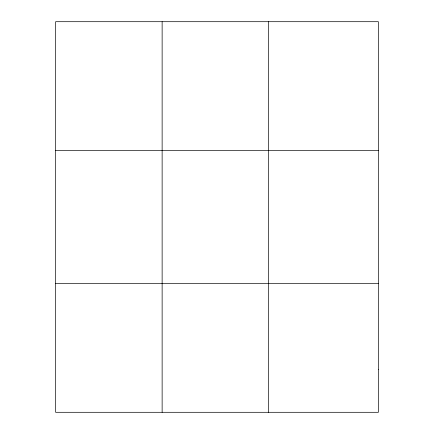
<?xml version="1.0" encoding="UTF-8"?>
<svg xmlns="http://www.w3.org/2000/svg" width="434" height="434" viewBox="0 0 434 434"><rect width="100%" height="100%" fill="white"/><g stroke="black" fill="none" stroke-linecap="round" stroke-linejoin="round"><path stroke-width="0.65" d="M162.132 21.7L162.132 412.3M268.641 21.7L268.641 412.3M55.628 150.598L378.372 150.598M55.628 283.402L378.372 283.402M378.372 369.334L378.372 412.3L55.628 412.3L55.628 21.7L378.372 21.7L378.372 369.334"/></g></svg>
